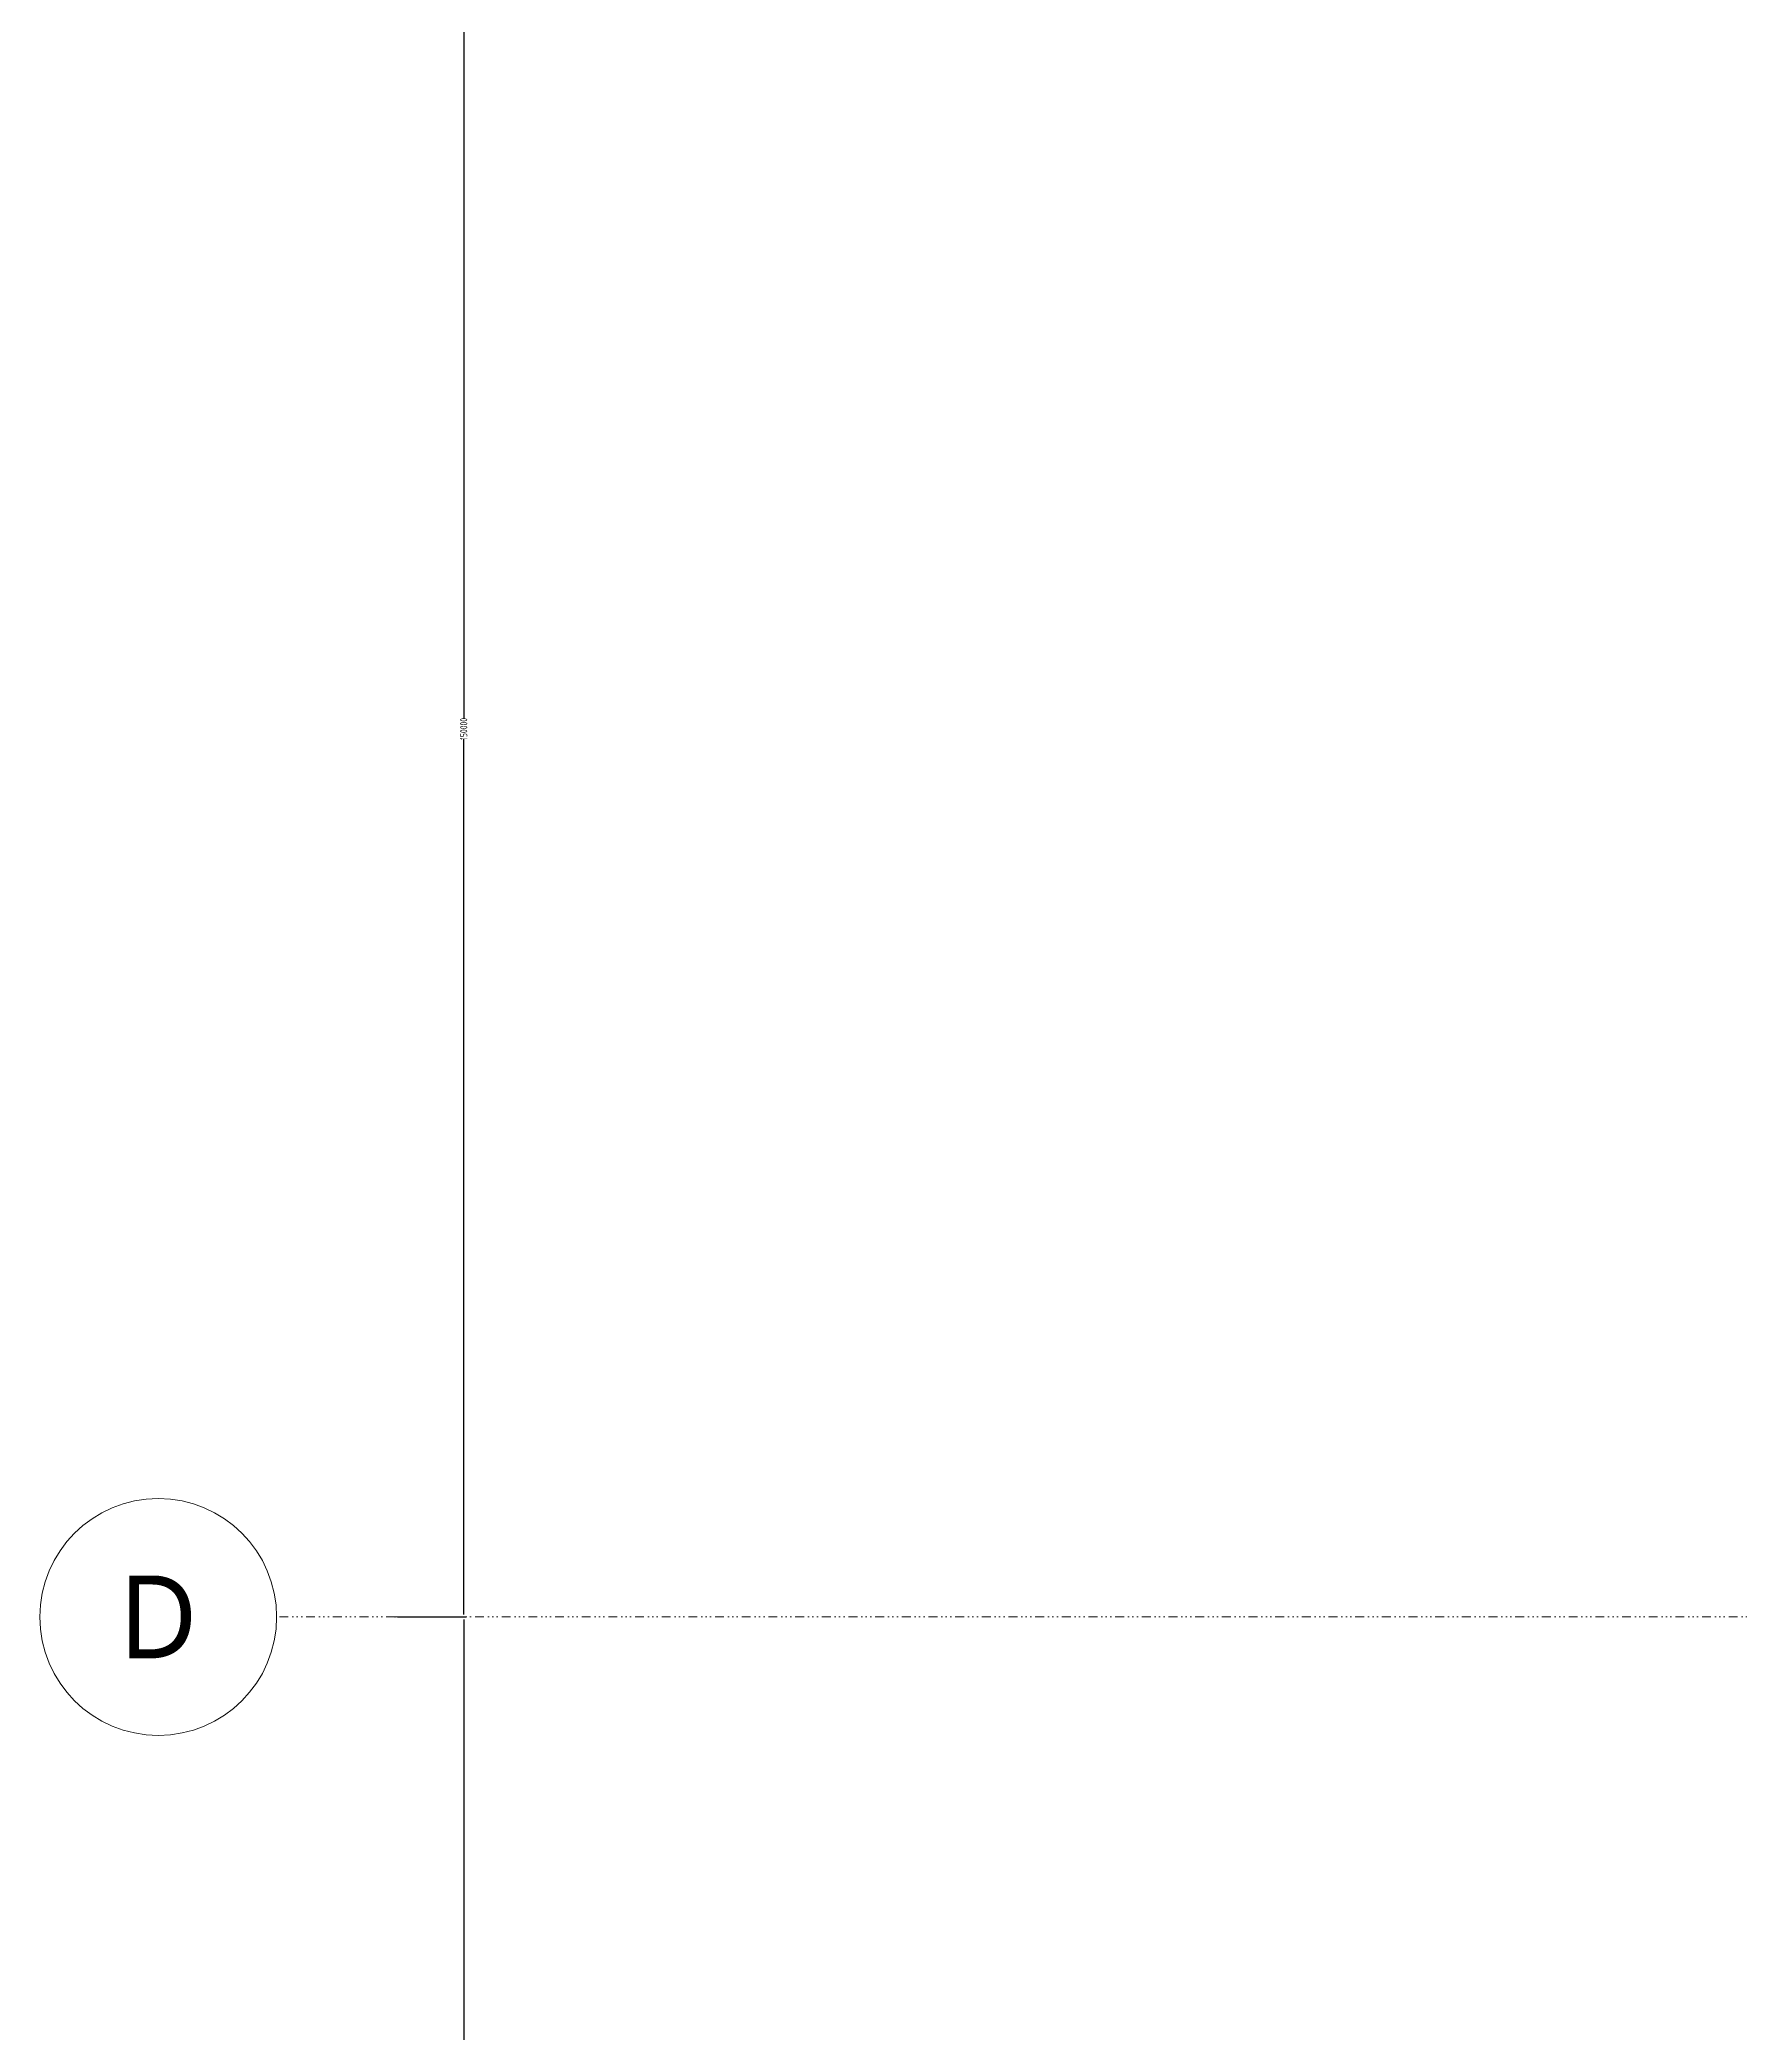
# Model space of a CAD drawing. Extents: x -32000 to 377127, y -29000 to 131250.
# Drawn here: x -32000 to -17647, y 41494 to 58319 of the extents above; entities that cross this region are included whole.
import ezdxf
from ezdxf.enums import TextEntityAlignment as Align

# ---------------------------------------------------------------- set-up
doc = ezdxf.new("R2010")
doc.units = 0
doc.header["$LTSCALE"] = 250
doc.linetypes.add('H12PL3$0$JJP_三點線', pattern=[0.9, 0.3, -0.15, 0, -0.15, 0, -0.15, 0, -0.15])
doc.layers.add('H12PL3$0$A-DIM', color=252, linetype='Continuous')
doc.layers.add('H12PL3$0$S-GRID', color=252, linetype='Continuous')
doc.styles.add('H12PL3$0$dim-txt', font='isocp.shx', dxfattribs={"width": 0.7, "bigfont": 'chineset.shx'})
doc.styles.add('H12PL3$0$Standard', font='', dxfattribs={"width": 0.8})
doc.styles.get('H12PL3$0$Standard').set_extended_font_data('Microsoft JhengHei')
doc.dimstyles.new('H12PL3$0$ARCH-dim-200MM', dxfattribs={"dimscale": 200, "dimtxt": 0.3, "dimasz": 0.1, "dimexe": 0.1, "dimexo": 0.1, "dimgap": 0.05, "dimtad": 1, "dimdec": 0, "dimlfac": 10, "dimrnd": 0.5, "dimdsep": 46, "dimtxsty": 'H12PL3$0$dim-txt', "dimblk": 'H12PL3$0$_Dot', "dimcen": 2, "dimclrd": 256, "dimclre": 256, "dimclrt": 256, "dimadec": 0, "dimazin": 0, "dimtfac": 1, "dimtix": 1, "dimtmove": 2, "dimatfit": 3, "dimldrblk": 'H12PL3$0$_OBLIQUE', "dimfxl": 1, "dimtvp": 1, "dimtolj": 1, "dimarcsym": 0})

# ---------------------------------------------------------------- blocks, each defined once
blk = doc.blocks.new('*D109')
at = {"layer": 'DEFPOINTS', "color": 0, "linetype": 'Continuous', "transparency": 16777216}
for p in [(-29000, 60000), (-29000, 45000), (-28420, 45000)]:
    blk.add_point(p, dxfattribs=at)
at = {"layer": 'H12PL3$0$A-DIM', "linetype": 'Continuous', "lineweight": -2, "transparency": 16777216}
for p, q in [((-28980, 60000), (-28400, 60000)), ((-28420, 59980), (-28420, 52588)), ((-28420, 45020), (-28420, 52412)), ((-28980, 45000), (-28400, 45000))]:
    blk.add_line(p, q, dxfattribs=at)
at = {"layer": 'H12PL3$0$A-DIM', "linetype": 'Continuous', "lineweight": 0, "transparency": 16777216, "insert": (-28420, 52500), "char_height": 60, "attachment_point": 5, "rotation": 90, "style": 'H12PL3$0$dim-txt'}
blk.add_mtext('\\A1;150000', dxfattribs=at)
blk = doc.blocks.new('H12PL3$0$_Dot')
blk = doc.blocks.new('H12PL3$0$_OBLIQUE')
at = {"color": 0, "linetype": 'ByBlock', "lineweight": -2}
blk.add_line((-0.5, -0.5), (0.5, 0.5), dxfattribs=at)
blk = doc.blocks.new('*D110')
at = {"layer": 'DEFPOINTS', "color": 0, "linetype": 'Continuous', "transparency": 16777216}
for p in [(-29000, 45000), (-29000, 30000), (-28420, 30000)]:
    blk.add_point(p, dxfattribs=at)
at = {"layer": 'H12PL3$0$A-DIM', "linetype": 'Continuous', "lineweight": -2, "transparency": 16777216}
for p, q in [((-28980, 45000), (-28400, 45000)), ((-28420, 44980), (-28420, 37588)), ((-28420, 30020), (-28420, 37412)), ((-28980, 30000), (-28400, 30000))]:
    blk.add_line(p, q, dxfattribs=at)
at = {"layer": 'H12PL3$0$A-DIM', "linetype": 'Continuous', "lineweight": 0, "transparency": 16777216, "insert": (-28420, 37500), "char_height": 60, "attachment_point": 5, "rotation": 90, "style": 'H12PL3$0$dim-txt'}
blk.add_mtext('\\A1;150000', dxfattribs=at)
blk = doc.blocks.new('H12PL3')
at = {"layer": 'H12PL3$0$S-GRID', "linetype": 'H12PL3$0$JJP_三點線', "lineweight": 0}
for q in [(-30000, 45000), (289600, 45000)]:
    blk.add_line((-29000, 45000), q, dxfattribs=at)
at = {"layer": 'H12PL3$0$S-GRID', "lineweight": 0}
blk.add_circle((-31000, 45000), 1000, dxfattribs=at)
at = {"layer": 'H12PL3$0$S-GRID', "linetype": 'H12PL3$0$JJP_三點線', "lineweight": 0}
blk.add_point((-29000, 45000), dxfattribs=at)
blk.add_point((-29000, 45000), dxfattribs=at)
at = {"layer": 'H12PL3$0$S-GRID', "style": 'H12PL3$0$Standard'}
blk.add_text('D', height=700, dxfattribs=at).set_placement((-31000, 45350), align=Align.TOP_CENTER)
at = {"layer": 'H12PL3$0$A-DIM', "linetype": 'Continuous', "lineweight": 0}
for base, p1, p2, picture, middle in [((-28420, 45000), (-29000, 60000), (-29000, 45000), '*D109', (-28420, 52500)), ((-28420, 30000), (-29000, 45000), (-29000, 30000), '*D110', (-28420, 37500))]:
    dim = blk.add_linear_dim(base=base, p1=p1, p2=p2, angle=270, dimstyle='H12PL3$0$ARCH-dim-200MM', dxfattribs=at)
    dim.commit()
    dim.dimension.update_dxf_attribs({"geometry": picture, "text_midpoint": middle, "dimtype": 128, "text_rotation": 90})

msp = doc.modelspace()

# ---------------------------------------------------------------- block references
msp.add_blockref('H12PL3', (0, 0))

doc.saveas('drawing.dxf')
